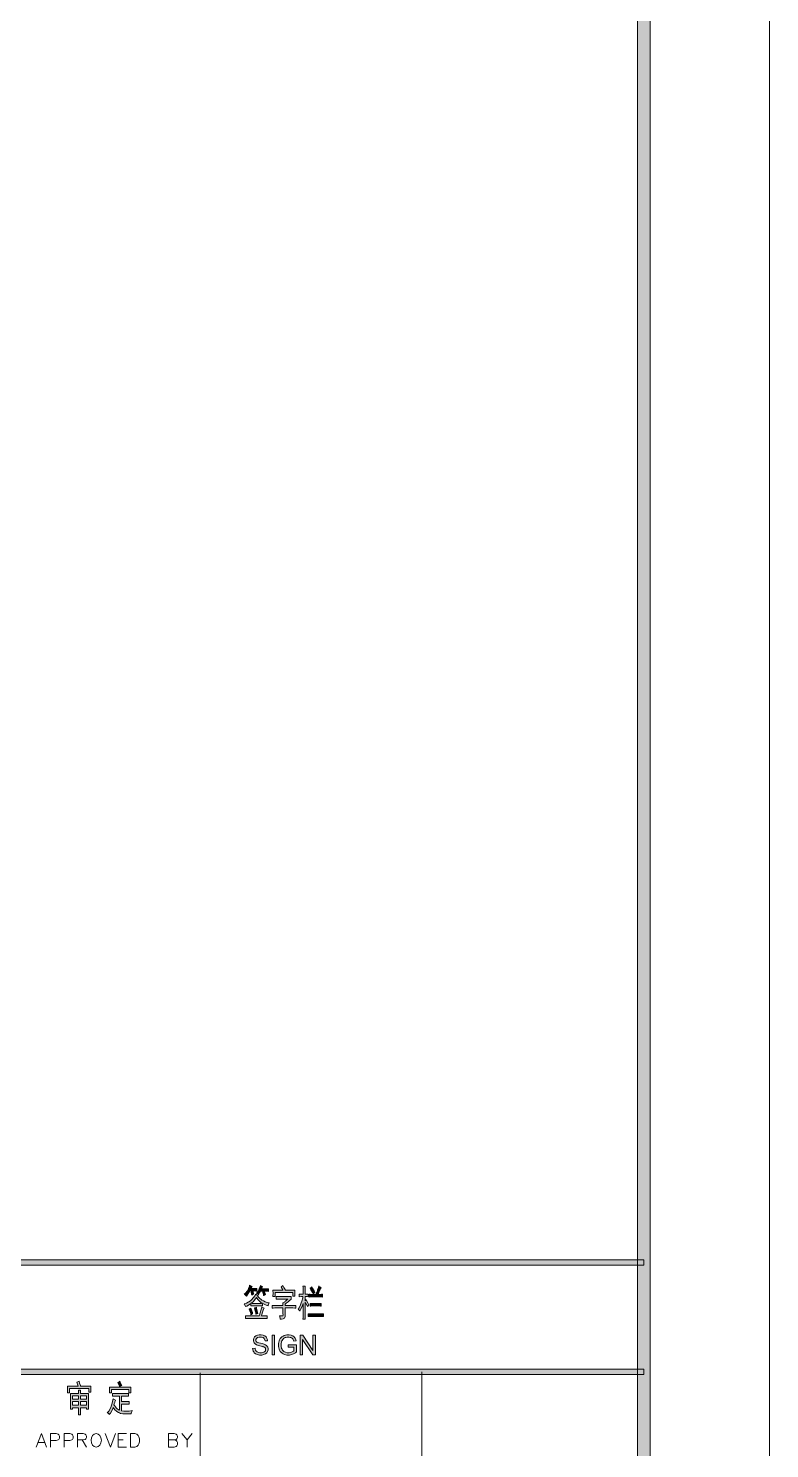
# Model space of a CAD drawing. Header units: millimetres. Extents: x 0 to 829, y 0 to 586.
# Drawn here: x 771.1 to 829.2, y 159.5 to 270.7 of the extents above; entities that cross this region are included whole.
import ezdxf

# ---------------------------------------------------------------- set-up
doc = ezdxf.new("R2010")
doc.units = ezdxf.units.MM

msp = doc.modelspace()

# ---------------------------------------------------------------- hatches: boundary and pattern name
h = msp.add_hatch(color=0)
h.dxf.hatch_style = 2
h.paths.add_polyline_path([(819.788528, 9.36625), (818.80075, 10.3505), (818.80075, 575.281778), (819.788528, 576.266028)])
h = msp.add_hatch(color=0)
h.dxf.hatch_style = 2
h.paths.add_polyline_path([(819.294639, 174.265167), (819.294639, 173.841833), (769.958667, 173.841833), (769.958667, 174.265167)])
h = msp.add_hatch(color=0)
h.paths.add_polyline_path([(789.865917, 170.642139), (789.703639, 170.702111), (789.484917, 170.804417), (789.424944, 170.843222), (789.424944, 170.642139), (789.350861, 170.649194), (789.206222, 170.652722), (789.135667, 170.652722), (788.811111, 170.652722), (788.7335, 170.652722), (788.581806, 170.649194), (788.500667, 170.642139), (788.500667, 170.829111), (788.387778, 170.7515), (788.179639, 170.635083), (788.084389, 170.596278), (788.06675, 170.663306), (788.010306, 170.776194), (787.967972, 170.818528), (788.158472, 170.874972), (788.465389, 171.044306), (788.581806, 171.157194), (788.694694, 171.273611), (788.839333, 171.474694), (788.867556, 171.562889), (788.909889, 171.541722), (789.008667, 171.502917), (789.068639, 171.485278), (789.033361, 171.428833), (789.139194, 171.301833), (789.372028, 171.104278), (789.506083, 171.03725), (789.636611, 170.966694), (789.858861, 170.896139), (789.950583, 170.896139), (789.911778, 170.843222), (789.872972, 170.712694)])
h.paths.add_polyline_path([(788.535944, 170.853806), (788.602972, 170.84675), (788.737028, 170.843222), (788.811111, 170.843222), (789.135667, 170.843222), (789.206222, 170.843222), (789.343806, 170.84675), (789.407306, 170.853806), (789.290889, 170.920833), (789.054528, 171.146611), (788.934583, 171.308889), (788.874611, 171.196), (788.677056, 170.970222)])
h = msp.add_hatch(color=0)
h.dxf.hatch_style = 2
h.paths.add_polyline_path([(788.966333, 171.806306), (788.885194, 171.813361), (788.7335, 171.820417), (788.666472, 171.820417), (788.684111, 171.756917), (788.722917, 171.636972), (788.744083, 171.573472), (788.691167, 171.559361), (788.610028, 171.520556), (788.57475, 171.495861), (788.567694, 171.562889), (788.539472, 171.725167), (788.518306, 171.820417), (788.426583, 171.820417), (788.356028, 171.696944), (788.218444, 171.495861), (788.151417, 171.41825), (788.119667, 171.467639), (788.038528, 171.54525), (787.992667, 171.573472), (788.087917, 171.651083), (788.232556, 171.831), (788.281944, 171.929778), (788.327806, 172.028556), (788.394833, 172.197889), (788.408944, 172.261389), (788.451278, 172.240222), (788.546528, 172.197889), (788.602972, 172.173194), (788.571222, 172.141444), (788.525361, 172.056778), (788.51125, 172.007389), (788.768778, 172.007389), (788.818167, 172.007389), (788.916944, 172.014444), (788.966333, 172.017972)])
h = msp.add_hatch(color=0)
h.dxf.hatch_style = 2
h.paths.add_polyline_path([(789.650722, 171.541722), (789.608389, 171.520556), (789.530778, 171.474694), (789.491972, 171.453528), (789.484917, 171.534667), (789.449639, 171.707528), (789.424944, 171.795722), (789.266194, 171.795722), (789.220333, 171.718111), (789.139194, 171.580528), (789.100389, 171.520556), (789.065111, 171.559361), (788.983972, 171.612278), (788.941639, 171.629917), (789.001611, 171.696944), (789.093333, 171.841583), (789.128611, 171.919194), (789.163889, 171.996806), (789.227389, 172.162611), (789.252083, 172.250806), (789.287361, 172.222583), (789.375556, 172.18025), (789.424944, 172.162611), (789.40025, 172.123806), (789.357917, 172.028556), (789.343806, 171.975639), (789.650722, 171.975639), (789.693056, 171.975639), (789.809472, 171.979167), (789.883556, 171.986222), (789.883556, 171.785139), (789.770667, 171.792194), (789.611917, 171.795722), (789.566056, 171.795722), (789.583694, 171.746333), (789.626028, 171.619333)])
h = msp.add_hatch(color=0)
h.dxf.hatch_style = 2
h.paths.add_polyline_path([(791.675667, 171.375917), (791.675667, 171.174833), (791.640389, 171.153667), (791.545139, 171.079583), (791.481639, 171.030194), (791.421667, 170.980806), (791.277028, 170.853806), (791.199417, 170.776194), (791.199417, 170.673889), (791.767389, 170.673889), (791.806194, 170.673889), (791.94025, 170.680944), (792.031972, 170.688), (792.031972, 170.46575), (791.94025, 170.476333), (791.806194, 170.486917), (791.767389, 170.486917), (791.199417, 170.486917), (791.199417, 169.918944), (791.195889, 169.809583), (791.139444, 169.682583), (791.090056, 169.664944), (791.040667, 169.647306), (790.896028, 169.619083), (790.800778, 169.6085), (790.79725, 169.664944), (790.7655, 169.799), (790.740806, 169.876611), (790.836056, 169.866028), (790.959528, 169.8625), (790.984222, 169.869556), (791.008917, 169.880139), (791.030083, 169.954222), (791.023028, 170.02125), (791.023028, 170.486917), (790.440944, 170.486917), (790.373917, 170.486917), (790.246917, 170.479861), (790.183417, 170.476333), (790.183417, 170.688), (790.246917, 170.680944), (790.370389, 170.673889), (790.433889, 170.673889), (791.023028, 170.673889), (791.023028, 170.726806), (791.015972, 170.818528), (791.008917, 170.864389), (791.044194, 170.885556), (791.128861, 170.949056), (791.174722, 170.987861), (791.220583, 171.026667), (791.333472, 171.125444), (791.4005, 171.185417), (790.751389, 171.185417), (790.673778, 171.185417), (790.550306, 171.181889), (790.500917, 171.174833), (790.500917, 171.3865), (790.550306, 171.379444), (790.67025, 171.375917), (790.740806, 171.375917)])
h = msp.add_hatch(color=0)
h.dxf.hatch_style = 2
h.paths.add_polyline_path([(791.008917, 172.240222), (791.086528, 172.102639), (791.181778, 171.922722), (791.199417, 171.883917), (791.957889, 171.883917), (791.954361, 171.802778), (791.947306, 171.675778), (791.947306, 171.629917), (791.947306, 171.591111), (791.954361, 171.48175), (791.957889, 171.407667), (791.792083, 171.407667), (791.792083, 171.707528), (790.398611, 171.707528), (790.398611, 171.397083), (790.232806, 171.397083), (790.236333, 171.474694), (790.243389, 171.598167), (790.243389, 171.6405), (790.243389, 171.686361), (790.236333, 171.806306), (790.232806, 171.883917), (791.008917, 171.883917), (790.977167, 171.947417), (790.906611, 172.056778), (790.867806, 172.106167), (790.899556, 172.134389), (790.970111, 172.201417)])
h = msp.add_hatch(color=0)
h.dxf.hatch_style = 2
h.paths.add_polyline_path([(792.282444, 171.573472), (792.335361, 171.573472), (792.444722, 171.569944), (792.497639, 171.562889), (792.599944, 171.562889), (792.599944, 171.831), (792.599944, 171.912139), (792.592889, 172.095583), (792.589361, 172.197889), (792.772806, 172.197889), (792.76575, 172.106167), (792.755167, 171.922722), (792.755167, 171.831), (792.755167, 171.562889), (792.857472, 171.562889), (792.889222, 171.562889), (792.963306, 171.569944), (793.005639, 171.573472), (793.005639, 171.365333), (792.991528, 171.368861), (792.906861, 171.379444), (792.839833, 171.3865), (792.755167, 171.3865), (792.755167, 171.051361), (792.839833, 171.143083), (792.899806, 171.030194), (793.005639, 170.825583), (793.055028, 170.730333), (793.023278, 170.698583), (792.959778, 170.631556), (792.931556, 170.596278), (792.882167, 170.709167), (792.793972, 170.882028), (792.755167, 170.942), (792.755167, 170.088278), (792.755167, 169.971861), (792.76575, 169.731972), (792.772806, 169.6085), (792.589361, 169.6085), (792.592889, 169.7355), (792.599944, 169.975389), (792.599944, 170.088278), (792.599944, 170.829111), (792.554083, 170.688), (792.427083, 170.391667), (792.349472, 170.2435), (792.314194, 170.285833), (792.247167, 170.359917), (792.215417, 170.388139), (792.278917, 170.486917), (792.395333, 170.733861), (792.44825, 170.882028), (792.501167, 171.026667), (792.57525, 171.280667), (792.589361, 171.3865), (792.483528, 171.3865), (792.282444, 171.365333)])
h = msp.add_hatch(color=0)
h.dxf.hatch_style = 2
h.paths.add_polyline_path([(794.021639, 172.074417), (793.989889, 172.035611), (793.926389, 171.92625), (793.894639, 171.859222), (793.862889, 171.788667), (793.799389, 171.629917), (793.764111, 171.541722), (793.824083, 171.541722), (793.898167, 171.54525), (794.039278, 171.559361), (794.106306, 171.562889), (794.106306, 171.340639), (794.039278, 171.347694), (793.894639, 171.351222), (793.8135, 171.351222), (793.365472, 171.351222), (793.280806, 171.351222), (793.139694, 171.347694), (793.08325, 171.340639), (793.08325, 171.562889), (793.139694, 171.559361), (793.280806, 171.54525), (793.365472, 171.541722), (793.605361, 171.541722), (793.633583, 171.612278), (793.690028, 171.756917), (793.714722, 171.831), (793.739417, 171.901556), (793.792333, 172.092056), (793.824083, 172.208472), (793.862889, 172.173194), (793.965194, 172.106167)])
h = msp.add_hatch(color=0)
h.dxf.hatch_style = 2
h.paths.add_polyline_path([(793.256111, 172.141444), (793.323139, 172.042667), (793.457194, 171.823944), (793.524222, 171.707528), (793.488944, 171.679306), (793.421917, 171.619333), (793.390167, 171.584056), (793.340778, 171.689889), (793.213778, 171.901556), (793.139694, 172.007389), (793.164389, 172.028556), (793.224361, 172.095583)])
h = msp.add_hatch(color=0)
h.dxf.hatch_style = 2
h.paths.add_polyline_path([(788.394833, 169.675528), (788.32075, 169.675528), (788.172583, 169.672), (788.094972, 169.664944), (788.094972, 169.876611), (788.176111, 169.869556), (788.32075, 169.866028), (788.38425, 169.866028), (789.160361, 169.866028), (789.185056, 169.933056), (789.237972, 170.098861), (789.266194, 170.197639), (789.297944, 170.296417), (789.343806, 170.479861), (789.357917, 170.564528), (789.403778, 170.536306), (789.506083, 170.490444), (789.559, 170.476333), (789.530778, 170.441056), (789.474333, 170.328167), (789.449639, 170.247028), (789.424944, 170.165889), (789.3685, 169.975389), (789.333222, 169.866028), (789.446111, 169.866028), (789.675417, 169.869556), (789.791833, 169.876611), (789.791833, 169.664944), (789.675417, 169.672), (789.499028, 169.675528), (789.442583, 169.675528)])
h = msp.add_hatch(color=0)
h.dxf.hatch_style = 2
h.paths.add_polyline_path([(788.493611, 170.476333), (788.546528, 170.342278), (788.620611, 170.120028), (788.641778, 170.031833), (788.610028, 170.02125), (788.543, 169.982444), (788.51125, 169.954222), (788.493611, 170.042417), (788.419528, 170.257611), (788.359556, 170.388139), (788.380722, 170.40225), (788.44775, 170.448111)])
h = msp.add_hatch(color=0)
h.dxf.hatch_style = 2
h.paths.add_polyline_path([(788.89225, 169.996556), (788.881667, 170.098861), (788.82875, 170.349333), (788.793472, 170.4975), (788.825222, 170.504556), (788.902833, 170.525722), (788.941639, 170.543361), (788.959278, 170.476333), (789.008667, 170.225861), (789.043944, 170.042417), (789.001611, 170.035361), (788.927528, 170.014194)])
h = msp.add_hatch(color=0)
h.dxf.hatch_style = 2
h.paths.add_polyline_path([(793.78175, 170.829111), (793.838194, 170.829111), (793.954611, 170.836167), (794.014583, 170.843222), (794.014583, 170.620972), (793.954611, 170.631556), (793.838194, 170.642139), (793.78175, 170.642139), (793.390167, 170.642139), (793.326667, 170.642139), (793.206722, 170.631556), (793.14675, 170.620972), (793.14675, 170.843222), (793.206722, 170.843222), (793.326667, 170.836167), (793.390167, 170.829111)])
h = msp.add_hatch(color=0)
h.dxf.hatch_style = 2
h.paths.add_polyline_path([(793.855833, 170.02125), (793.926389, 170.02125), (794.092194, 170.024778), (794.187444, 170.031833), (794.187444, 169.809583), (794.092194, 169.813111), (793.926389, 169.827222), (793.855833, 169.83075), (793.206722, 169.83075), (792.991528, 169.809583), (792.991528, 170.031833), (793.044444, 170.031833), (793.153806, 170.024778), (793.206722, 170.02125)])
h = msp.add_hatch(color=0)
h.dxf.hatch_style = 2
h.paths.add_polyline_path([(788.645306, 167.318972), (788.835806, 167.336611), (788.842861, 167.276639), (788.874611, 167.184917), (788.899306, 167.146111), (788.924, 167.110833), (789.001611, 167.050861), (789.051, 167.029694), (789.103917, 167.005), (789.220333, 166.983833), (789.283833, 166.983833), (789.340278, 166.983833), (789.442583, 167.001472), (789.488444, 167.019111), (789.530778, 167.03675), (789.597806, 167.082611), (789.618972, 167.110833), (789.640139, 167.142583), (789.661306, 167.206083), (789.661306, 167.241361), (789.661306, 167.276639), (789.640139, 167.340139), (789.618972, 167.368361), (789.597806, 167.393056), (789.52725, 167.438917), (789.481389, 167.456556), (789.449639, 167.467139), (789.315583, 167.505944), (789.20975, 167.530639), (789.107444, 167.555333), (788.959278, 167.604722), (788.916944, 167.625889), (788.864028, 167.654111), (788.782889, 167.724667), (788.754667, 167.767), (788.729972, 167.809333), (788.70175, 167.904583), (788.70175, 167.9575), (788.70175, 168.013944), (788.737028, 168.123306), (788.768778, 168.172694), (788.800528, 168.222083), (788.895778, 168.299694), (788.959278, 168.324389), (789.022778, 168.349083), (789.160361, 168.377306), (789.237972, 168.377306), (789.322639, 168.377306), (789.470806, 168.349083), (789.534306, 168.320861), (789.601333, 168.296167), (789.700111, 168.215028), (789.731861, 168.162111), (789.767139, 168.109194), (789.805944, 167.98925), (789.809472, 167.922222), (789.615444, 167.908111), (789.608389, 167.978667), (789.555472, 168.088028), (789.509611, 168.123306), (789.46375, 168.162111), (789.333222, 168.197389), (789.245028, 168.197389), (789.153306, 168.197389), (789.01925, 168.165639), (788.980444, 168.130361), (788.938111, 168.098611), (788.895778, 168.017472), (788.895778, 167.971611), (788.895778, 167.929278), (788.924, 167.86225), (788.95575, 167.834028), (788.983972, 167.809333), (789.135667, 167.756417), (789.259139, 167.728194), (789.379083, 167.699972), (789.548417, 167.650583), (789.594278, 167.629417), (789.661306, 167.601194), (789.760083, 167.523583), (789.791833, 167.474194), (789.823583, 167.428333), (789.855333, 167.318972), (789.855333, 167.259), (789.855333, 167.199028), (789.820056, 167.082611), (789.784778, 167.029694), (789.7495, 166.976778), (789.650722, 166.892111), (789.583694, 166.863889), (789.520194, 166.835667), (789.375556, 166.803917), (789.294417, 166.803917), (789.188583, 166.803917), (789.01925, 166.835667), (788.948694, 166.863889), (788.878139, 166.895639), (788.768778, 166.983833), (788.729972, 167.043806), (788.691167, 167.103778), (788.648833, 167.241361)])
h = msp.add_hatch(color=0)
h.dxf.hatch_style = 2
h.paths.add_polyline_path([(790.16225, 166.828611), (790.16225, 168.349083), (790.363333, 168.349083), (790.363333, 166.828611)])
h = msp.add_hatch(color=0)
h.dxf.hatch_style = 2
h.paths.add_polyline_path([(791.428722, 167.424806), (791.428722, 167.604722), (792.074306, 167.604722), (792.074306, 167.040278), (792.000222, 166.983833), (791.845, 166.892111), (791.767389, 166.863889), (791.689778, 166.835667), (791.5275, 166.803917), (791.442833, 166.803917), (791.333472, 166.803917), (791.128861, 166.853306), (791.037139, 166.899167), (790.945417, 166.948556), (790.807833, 167.086139), (790.761972, 167.177861), (790.712583, 167.269583), (790.666722, 167.470667), (790.666722, 167.583556), (790.666722, 167.692917), (790.712583, 167.901056), (790.758444, 167.996306), (790.807833, 168.095083), (790.938361, 168.236194), (791.026556, 168.282056), (791.11475, 168.331444), (791.315833, 168.377306), (791.428722, 168.377306), (791.509861, 168.377306), (791.661556, 168.349083), (791.725056, 168.324389), (791.792083, 168.296167), (791.897917, 168.222083), (791.936722, 168.172694), (791.972, 168.126833), (792.031972, 168.003361), (792.049611, 167.92575), (791.869694, 167.876361), (791.852056, 167.932806), (791.809722, 168.024528), (791.785028, 168.059806), (791.756806, 168.091556), (791.68625, 168.144472), (791.636861, 168.165639), (791.591, 168.183278), (791.485167, 168.204444), (791.428722, 168.204444), (791.361694, 168.204444), (791.24175, 168.183278), (791.188833, 168.162111), (791.139444, 168.140944), (791.058306, 168.088028), (791.026556, 168.05275), (790.998333, 168.017472), (790.948944, 167.943389), (790.931306, 167.901056), (790.903083, 167.8305), (790.874861, 167.678806), (790.874861, 167.594139), (790.874861, 167.495361), (790.910139, 167.3225), (790.945417, 167.255472), (790.980694, 167.184917), (791.079472, 167.086139), (791.1465, 167.050861), (791.213528, 167.019111), (791.358167, 166.983833), (791.43225, 166.983833), (791.49575, 166.983833), (791.626278, 167.012056), (791.68625, 167.03675), (791.74975, 167.061444), (791.845, 167.114361), (791.87675, 167.142583), (791.87675, 167.424806)])
h = msp.add_hatch(color=0)
h.dxf.hatch_style = 2
h.paths.add_polyline_path([(792.367111, 166.828611), (792.367111, 168.349083), (792.57525, 168.349083), (793.369, 167.156694), (793.369, 168.349083), (793.563028, 168.349083), (793.563028, 166.828611), (793.358417, 166.828611), (792.561139, 168.024528), (792.561139, 166.828611)])
h = msp.add_hatch(color=0)
h.dxf.hatch_style = 2
h.paths.add_polyline_path([(769.958667, 165.276389), (769.958667, 165.70325), (819.294639, 165.70325), (819.294639, 165.276389)])
h = msp.add_hatch(color=0)
h.dxf.hatch_style = 2
h.paths.add_polyline_path([(775.04925, 164.75075), (775.088056, 164.609639), (775.1445, 164.422667), (775.155083, 164.373278), (775.962944, 164.373278), (775.959417, 164.30625), (775.955889, 164.182778), (775.955889, 164.129861), (775.955889, 164.073417), (775.959417, 163.957), (775.962944, 163.8935), (775.797139, 163.8935), (775.797139, 164.182778), (774.304889, 164.182778), (774.304889, 163.851167), (774.132028, 163.851167), (774.135556, 163.918194), (774.139083, 164.045194), (774.139083, 164.105167), (774.139083, 164.172194), (774.135556, 164.30625), (774.132028, 164.373278), (774.964583, 164.373278), (774.943417, 164.454417), (774.8905, 164.606111), (774.855222, 164.673139), (774.901083, 164.683722), (774.996333, 164.722528)])
h = msp.add_hatch(color=0)
h.dxf.hatch_style = 2
h.paths.add_polyline_path([(778.069028, 164.637861), (778.107833, 164.6555), (778.181917, 164.711944), (778.220722, 164.75075), (778.266583, 164.676667), (778.347722, 164.510861), (778.386528, 164.415611), (778.330083, 164.383861), (778.245417, 164.327417), (778.220722, 164.30625), (778.213667, 164.355639), (778.136056, 164.521444)])
h = msp.add_hatch(color=0)
h.paths.add_polyline_path([(774.996333, 163.794722), (774.996333, 163.851167), (774.992806, 163.985222), (774.989278, 164.062833), (775.165667, 164.062833), (775.158611, 163.98875), (775.155083, 163.854694), (775.155083, 163.794722), (775.790083, 163.794722), (775.783028, 163.678306), (775.7795, 163.360806), (775.7795, 163.16325), (775.7795, 162.969222), (775.783028, 162.669361), (775.790083, 162.563528), (775.631333, 162.563528), (775.631333, 162.672889), (775.155083, 162.672889), (775.155083, 162.507083), (775.158611, 162.224861), (775.165667, 162.108444), (774.989278, 162.108444), (774.992806, 162.224861), (774.996333, 162.507083), (774.996333, 162.672889), (774.530667, 162.672889), (774.530667, 162.552944), (774.371917, 162.552944), (774.375444, 162.634083), (774.3825, 162.930417), (774.3825, 163.138556), (774.3825, 163.350222), (774.375444, 163.678306), (774.371917, 163.794722)])
h.paths.add_polyline_path([(775.631333, 162.863389), (775.631333, 163.152667), (775.155083, 163.152667), (775.155083, 162.863389)])
h.paths.add_polyline_path([(774.996333, 162.863389), (774.996333, 163.152667), (774.530667, 163.152667), (774.530667, 162.863389)])
h.paths.add_polyline_path([(775.631333, 163.339639), (775.631333, 163.618333), (775.155083, 163.618333), (775.155083, 163.339639)])
h.paths.add_polyline_path([(774.996333, 163.339639), (774.996333, 163.618333), (774.530667, 163.618333), (774.530667, 163.339639)])
h = msp.add_hatch(color=0)
h.dxf.hatch_style = 2
h.paths.add_polyline_path([(778.587611, 163.784139), (778.665222, 163.784139), (778.8275, 163.791194), (778.912167, 163.794722), (778.912167, 163.583056), (778.838083, 163.590111), (778.658167, 163.593639), (778.552333, 163.593639), (778.368889, 163.593639), (778.368889, 163.152667), (778.721667, 163.152667), (778.767528, 163.152667), (778.894528, 163.156194), (778.979194, 163.16325), (778.979194, 162.951583), (778.894528, 162.955111), (778.760472, 162.962167), (778.711083, 162.962167), (778.368889, 162.962167), (778.368889, 162.440056), (778.545278, 162.411833), (778.961556, 162.418889), (779.201444, 162.450639), (779.169694, 162.380083), (779.127361, 162.246028), (779.120306, 162.186056), (778.9545, 162.186056), (778.679333, 162.189583), (778.569972, 162.196639), (778.460611, 162.200167), (778.277167, 162.235444), (778.203083, 162.263667), (778.129, 162.291889), (777.994944, 162.373028), (777.9385, 162.429472), (777.878528, 162.485917), (777.769167, 162.616444), (777.719778, 162.697583), (777.65275, 162.535306), (777.501056, 162.256611), (777.412861, 162.140194), (777.374056, 162.189583), (777.292917, 162.263667), (777.247056, 162.284833), (777.363472, 162.408306), (777.532806, 162.697583), (777.58925, 162.863389), (777.642167, 163.029194), (777.698611, 163.283194), (777.705667, 163.371389), (777.744472, 163.339639), (777.846778, 163.29025), (777.903222, 163.272611), (777.892639, 163.251444), (777.864417, 163.180889), (777.850306, 163.135028), (777.836194, 163.085639), (777.800917, 162.969222), (777.77975, 162.895139), (777.807972, 162.84575), (777.896167, 162.732861), (777.952611, 162.669361), (778.012583, 162.605861), (778.136056, 162.514139), (778.203083, 162.485917), (778.203083, 163.593639), (777.9385, 163.593639), (777.867944, 163.593639), (777.723306, 163.590111), (777.65275, 163.583056), (777.65275, 163.794722), (777.723306, 163.791194), (777.892639, 163.784139), (777.987889, 163.784139)])
h = msp.add_hatch(color=0)
h.dxf.hatch_style = 2
h.paths.add_polyline_path([(779.102667, 164.295667), (779.099139, 164.218056), (779.095611, 164.101639), (779.095611, 164.062833), (779.095611, 164.024028), (779.099139, 163.918194), (779.102667, 163.851167), (778.929806, 163.851167), (778.929806, 164.11575), (777.596306, 164.11575), (777.596306, 163.851167), (777.419917, 163.851167), (777.423444, 163.8935), (777.4305, 163.995806), (777.4305, 164.048722), (777.4305, 164.105167), (777.423444, 164.228639), (777.419917, 164.295667)])

# ---------------------------------------------------------------- linework, layer by layer
at = {"color": 0, "lineweight": 0}
for points in [[(0, 0), (0, 585.632278), (829.154778, 585.632278), (829.154778, 0)], [(819.788528, 9.36625), (818.80075, 10.3505), (818.80075, 575.281778), (819.788528, 576.266028)], [(819.294639, 174.265167), (819.294639, 173.841833), (769.958667, 173.841833), (769.958667, 174.265167)], [(789.865917, 170.642139), (789.703639, 170.702111), (789.484917, 170.804417), (789.424944, 170.843222), (789.424944, 170.642139), (789.350861, 170.649194), (789.206222, 170.652722), (789.135667, 170.652722), (788.811111, 170.652722), (788.7335, 170.652722), (788.581806, 170.649194), (788.500667, 170.642139), (788.500667, 170.829111), (788.387778, 170.7515), (788.179639, 170.635083), (788.084389, 170.596278), (788.06675, 170.663306), (788.010306, 170.776194), (787.967972, 170.818528), (788.158472, 170.874972), (788.465389, 171.044306), (788.581806, 171.157194), (788.694694, 171.273611), (788.839333, 171.474694), (788.867556, 171.562889), (788.909889, 171.541722), (789.008667, 171.502917), (789.068639, 171.485278), (789.033361, 171.428833), (789.139194, 171.301833), (789.372028, 171.104278), (789.506083, 171.03725), (789.636611, 170.966694), (789.858861, 170.896139), (789.950583, 170.896139), (789.911778, 170.843222), (789.872972, 170.712694)], [(788.966333, 171.806306), (788.885194, 171.813361), (788.7335, 171.820417), (788.666472, 171.820417), (788.684111, 171.756917), (788.722917, 171.636972), (788.744083, 171.573472), (788.691167, 171.559361), (788.610028, 171.520556), (788.57475, 171.495861), (788.567694, 171.562889), (788.539472, 171.725167), (788.518306, 171.820417), (788.426583, 171.820417), (788.356028, 171.696944), (788.218444, 171.495861), (788.151417, 171.41825), (788.119667, 171.467639), (788.038528, 171.54525), (787.992667, 171.573472), (788.087917, 171.651083), (788.232556, 171.831), (788.281944, 171.929778), (788.327806, 172.028556), (788.394833, 172.197889), (788.408944, 172.261389), (788.451278, 172.240222), (788.546528, 172.197889), (788.602972, 172.173194), (788.571222, 172.141444), (788.525361, 172.056778), (788.51125, 172.007389), (788.768778, 172.007389), (788.818167, 172.007389), (788.916944, 172.014444), (788.966333, 172.017972)], [(788.535944, 170.853806), (788.602972, 170.84675), (788.737028, 170.843222), (788.811111, 170.843222), (789.135667, 170.843222), (789.206222, 170.843222), (789.343806, 170.84675), (789.407306, 170.853806), (789.290889, 170.920833), (789.054528, 171.146611), (788.934583, 171.308889), (788.874611, 171.196), (788.677056, 170.970222)], [(789.650722, 171.541722), (789.608389, 171.520556), (789.530778, 171.474694), (789.491972, 171.453528), (789.484917, 171.534667), (789.449639, 171.707528), (789.424944, 171.795722), (789.266194, 171.795722), (789.220333, 171.718111), (789.139194, 171.580528), (789.100389, 171.520556), (789.065111, 171.559361), (788.983972, 171.612278), (788.941639, 171.629917), (789.001611, 171.696944), (789.093333, 171.841583), (789.128611, 171.919194), (789.163889, 171.996806), (789.227389, 172.162611), (789.252083, 172.250806), (789.287361, 172.222583), (789.375556, 172.18025), (789.424944, 172.162611), (789.40025, 172.123806), (789.357917, 172.028556), (789.343806, 171.975639), (789.650722, 171.975639), (789.693056, 171.975639), (789.809472, 171.979167), (789.883556, 171.986222), (789.883556, 171.785139), (789.770667, 171.792194), (789.611917, 171.795722), (789.566056, 171.795722), (789.583694, 171.746333), (789.626028, 171.619333)], [(791.675667, 171.375917), (791.675667, 171.174833), (791.640389, 171.153667), (791.545139, 171.079583), (791.481639, 171.030194), (791.421667, 170.980806), (791.277028, 170.853806), (791.199417, 170.776194), (791.199417, 170.673889), (791.767389, 170.673889), (791.806194, 170.673889), (791.94025, 170.680944), (792.031972, 170.688), (792.031972, 170.46575), (791.94025, 170.476333), (791.806194, 170.486917), (791.767389, 170.486917), (791.199417, 170.486917), (791.199417, 169.918944), (791.195889, 169.809583), (791.139444, 169.682583), (791.090056, 169.664944), (791.040667, 169.647306), (790.896028, 169.619083), (790.800778, 169.6085), (790.79725, 169.664944), (790.7655, 169.799), (790.740806, 169.876611), (790.836056, 169.866028), (790.959528, 169.8625), (790.984222, 169.869556), (791.008917, 169.880139), (791.030083, 169.954222), (791.023028, 170.02125), (791.023028, 170.486917), (790.440944, 170.486917), (790.373917, 170.486917), (790.246917, 170.479861), (790.183417, 170.476333), (790.183417, 170.688), (790.246917, 170.680944), (790.370389, 170.673889), (790.433889, 170.673889), (791.023028, 170.673889), (791.023028, 170.726806), (791.015972, 170.818528), (791.008917, 170.864389), (791.044194, 170.885556), (791.128861, 170.949056), (791.174722, 170.987861), (791.220583, 171.026667), (791.333472, 171.125444), (791.4005, 171.185417), (790.751389, 171.185417), (790.673778, 171.185417), (790.550306, 171.181889), (790.500917, 171.174833), (790.500917, 171.3865), (790.550306, 171.379444), (790.67025, 171.375917), (790.740806, 171.375917)], [(791.008917, 172.240222), (791.086528, 172.102639), (791.181778, 171.922722), (791.199417, 171.883917), (791.957889, 171.883917), (791.954361, 171.802778), (791.947306, 171.675778), (791.947306, 171.629917), (791.947306, 171.591111), (791.954361, 171.48175), (791.957889, 171.407667), (791.792083, 171.407667), (791.792083, 171.707528), (790.398611, 171.707528), (790.398611, 171.397083), (790.232806, 171.397083), (790.236333, 171.474694), (790.243389, 171.598167), (790.243389, 171.6405), (790.243389, 171.686361), (790.236333, 171.806306), (790.232806, 171.883917), (791.008917, 171.883917), (790.977167, 171.947417), (790.906611, 172.056778), (790.867806, 172.106167), (790.899556, 172.134389), (790.970111, 172.201417)], [(792.282444, 171.573472), (792.335361, 171.573472), (792.444722, 171.569944), (792.497639, 171.562889), (792.599944, 171.562889), (792.599944, 171.831), (792.599944, 171.912139), (792.592889, 172.095583), (792.589361, 172.197889), (792.772806, 172.197889), (792.76575, 172.106167), (792.755167, 171.922722), (792.755167, 171.831), (792.755167, 171.562889), (792.857472, 171.562889), (792.889222, 171.562889), (792.963306, 171.569944), (793.005639, 171.573472), (793.005639, 171.365333), (792.991528, 171.368861), (792.906861, 171.379444), (792.839833, 171.3865), (792.755167, 171.3865), (792.755167, 171.051361), (792.839833, 171.143083), (792.899806, 171.030194), (793.005639, 170.825583), (793.055028, 170.730333), (793.023278, 170.698583), (792.959778, 170.631556), (792.931556, 170.596278), (792.882167, 170.709167), (792.793972, 170.882028), (792.755167, 170.942), (792.755167, 170.088278), (792.755167, 169.971861), (792.76575, 169.731972), (792.772806, 169.6085), (792.589361, 169.6085), (792.592889, 169.7355), (792.599944, 169.975389), (792.599944, 170.088278), (792.599944, 170.829111), (792.554083, 170.688), (792.427083, 170.391667), (792.349472, 170.2435), (792.314194, 170.285833), (792.247167, 170.359917), (792.215417, 170.388139), (792.278917, 170.486917), (792.395333, 170.733861), (792.44825, 170.882028), (792.501167, 171.026667), (792.57525, 171.280667), (792.589361, 171.3865), (792.483528, 171.3865), (792.282444, 171.365333)], [(794.021639, 172.074417), (793.989889, 172.035611), (793.926389, 171.92625), (793.894639, 171.859222), (793.862889, 171.788667), (793.799389, 171.629917), (793.764111, 171.541722), (793.824083, 171.541722), (793.898167, 171.54525), (794.039278, 171.559361), (794.106306, 171.562889), (794.106306, 171.340639), (794.039278, 171.347694), (793.894639, 171.351222), (793.8135, 171.351222), (793.365472, 171.351222), (793.280806, 171.351222), (793.139694, 171.347694), (793.08325, 171.340639), (793.08325, 171.562889), (793.139694, 171.559361), (793.280806, 171.54525), (793.365472, 171.541722), (793.605361, 171.541722), (793.633583, 171.612278), (793.690028, 171.756917), (793.714722, 171.831), (793.739417, 171.901556), (793.792333, 172.092056), (793.824083, 172.208472), (793.862889, 172.173194), (793.965194, 172.106167)], [(793.256111, 172.141444), (793.323139, 172.042667), (793.457194, 171.823944), (793.524222, 171.707528), (793.488944, 171.679306), (793.421917, 171.619333), (793.390167, 171.584056), (793.340778, 171.689889), (793.213778, 171.901556), (793.139694, 172.007389), (793.164389, 172.028556), (793.224361, 172.095583)], [(788.394833, 169.675528), (788.32075, 169.675528), (788.172583, 169.672), (788.094972, 169.664944), (788.094972, 169.876611), (788.176111, 169.869556), (788.32075, 169.866028), (788.38425, 169.866028), (789.160361, 169.866028), (789.185056, 169.933056), (789.237972, 170.098861), (789.266194, 170.197639), (789.297944, 170.296417), (789.343806, 170.479861), (789.357917, 170.564528), (789.403778, 170.536306), (789.506083, 170.490444), (789.559, 170.476333), (789.530778, 170.441056), (789.474333, 170.328167), (789.449639, 170.247028), (789.424944, 170.165889), (789.3685, 169.975389), (789.333222, 169.866028), (789.446111, 169.866028), (789.675417, 169.869556), (789.791833, 169.876611), (789.791833, 169.664944), (789.675417, 169.672), (789.499028, 169.675528), (789.442583, 169.675528)], [(788.493611, 170.476333), (788.546528, 170.342278), (788.620611, 170.120028), (788.641778, 170.031833), (788.610028, 170.02125), (788.543, 169.982444), (788.51125, 169.954222), (788.493611, 170.042417), (788.419528, 170.257611), (788.359556, 170.388139), (788.380722, 170.40225), (788.44775, 170.448111)], [(788.89225, 169.996556), (788.881667, 170.098861), (788.82875, 170.349333), (788.793472, 170.4975), (788.825222, 170.504556), (788.902833, 170.525722), (788.941639, 170.543361), (788.959278, 170.476333), (789.008667, 170.225861), (789.043944, 170.042417), (789.001611, 170.035361), (788.927528, 170.014194)], [(793.78175, 170.829111), (793.838194, 170.829111), (793.954611, 170.836167), (794.014583, 170.843222), (794.014583, 170.620972), (793.954611, 170.631556), (793.838194, 170.642139), (793.78175, 170.642139), (793.390167, 170.642139), (793.326667, 170.642139), (793.206722, 170.631556), (793.14675, 170.620972), (793.14675, 170.843222), (793.206722, 170.843222), (793.326667, 170.836167), (793.390167, 170.829111)], [(793.855833, 170.02125), (793.926389, 170.02125), (794.092194, 170.024778), (794.187444, 170.031833), (794.187444, 169.809583), (794.092194, 169.813111), (793.926389, 169.827222), (793.855833, 169.83075), (793.206722, 169.83075), (792.991528, 169.809583), (792.991528, 170.031833), (793.044444, 170.031833), (793.153806, 170.024778), (793.206722, 170.02125)], [(788.645306, 167.318972), (788.835806, 167.336611), (788.842861, 167.276639), (788.874611, 167.184917), (788.899306, 167.146111), (788.924, 167.110833), (789.001611, 167.050861), (789.051, 167.029694), (789.103917, 167.005), (789.220333, 166.983833), (789.283833, 166.983833), (789.340278, 166.983833), (789.442583, 167.001472), (789.488444, 167.019111), (789.530778, 167.03675), (789.597806, 167.082611), (789.618972, 167.110833), (789.640139, 167.142583), (789.661306, 167.206083), (789.661306, 167.241361), (789.661306, 167.276639), (789.640139, 167.340139), (789.618972, 167.368361), (789.597806, 167.393056), (789.52725, 167.438917), (789.481389, 167.456556), (789.449639, 167.467139), (789.315583, 167.505944), (789.20975, 167.530639), (789.107444, 167.555333), (788.959278, 167.604722), (788.916944, 167.625889), (788.864028, 167.654111), (788.782889, 167.724667), (788.754667, 167.767), (788.729972, 167.809333), (788.70175, 167.904583), (788.70175, 167.9575), (788.70175, 168.013944), (788.737028, 168.123306), (788.768778, 168.172694), (788.800528, 168.222083), (788.895778, 168.299694), (788.959278, 168.324389), (789.022778, 168.349083), (789.160361, 168.377306), (789.237972, 168.377306), (789.322639, 168.377306), (789.470806, 168.349083), (789.534306, 168.320861), (789.601333, 168.296167), (789.700111, 168.215028), (789.731861, 168.162111), (789.767139, 168.109194), (789.805944, 167.98925), (789.809472, 167.922222), (789.615444, 167.908111), (789.608389, 167.978667), (789.555472, 168.088028), (789.509611, 168.123306), (789.46375, 168.162111), (789.333222, 168.197389), (789.245028, 168.197389), (789.153306, 168.197389), (789.01925, 168.165639), (788.980444, 168.130361), (788.938111, 168.098611), (788.895778, 168.017472), (788.895778, 167.971611), (788.895778, 167.929278), (788.924, 167.86225), (788.95575, 167.834028), (788.983972, 167.809333), (789.135667, 167.756417), (789.259139, 167.728194), (789.379083, 167.699972), (789.548417, 167.650583), (789.594278, 167.629417), (789.661306, 167.601194), (789.760083, 167.523583), (789.791833, 167.474194), (789.823583, 167.428333), (789.855333, 167.318972), (789.855333, 167.259), (789.855333, 167.199028), (789.820056, 167.082611), (789.784778, 167.029694), (789.7495, 166.976778), (789.650722, 166.892111), (789.583694, 166.863889), (789.520194, 166.835667), (789.375556, 166.803917), (789.294417, 166.803917), (789.188583, 166.803917), (789.01925, 166.835667), (788.948694, 166.863889), (788.878139, 166.895639), (788.768778, 166.983833), (788.729972, 167.043806), (788.691167, 167.103778), (788.648833, 167.241361)], [(790.16225, 166.828611), (790.16225, 168.349083), (790.363333, 168.349083), (790.363333, 166.828611)], [(791.428722, 167.424806), (791.428722, 167.604722), (792.074306, 167.604722), (792.074306, 167.040278), (792.000222, 166.983833), (791.845, 166.892111), (791.767389, 166.863889), (791.689778, 166.835667), (791.5275, 166.803917), (791.442833, 166.803917), (791.333472, 166.803917), (791.128861, 166.853306), (791.037139, 166.899167), (790.945417, 166.948556), (790.807833, 167.086139), (790.761972, 167.177861), (790.712583, 167.269583), (790.666722, 167.470667), (790.666722, 167.583556), (790.666722, 167.692917), (790.712583, 167.901056), (790.758444, 167.996306), (790.807833, 168.095083), (790.938361, 168.236194), (791.026556, 168.282056), (791.11475, 168.331444), (791.315833, 168.377306), (791.428722, 168.377306), (791.509861, 168.377306), (791.661556, 168.349083), (791.725056, 168.324389), (791.792083, 168.296167), (791.897917, 168.222083), (791.936722, 168.172694), (791.972, 168.126833), (792.031972, 168.003361), (792.049611, 167.92575), (791.869694, 167.876361), (791.852056, 167.932806), (791.809722, 168.024528), (791.785028, 168.059806), (791.756806, 168.091556), (791.68625, 168.144472), (791.636861, 168.165639), (791.591, 168.183278), (791.485167, 168.204444), (791.428722, 168.204444), (791.361694, 168.204444), (791.24175, 168.183278), (791.188833, 168.162111), (791.139444, 168.140944), (791.058306, 168.088028), (791.026556, 168.05275), (790.998333, 168.017472), (790.948944, 167.943389), (790.931306, 167.901056), (790.903083, 167.8305), (790.874861, 167.678806), (790.874861, 167.594139), (790.874861, 167.495361), (790.910139, 167.3225), (790.945417, 167.255472), (790.980694, 167.184917), (791.079472, 167.086139), (791.1465, 167.050861), (791.213528, 167.019111), (791.358167, 166.983833), (791.43225, 166.983833), (791.49575, 166.983833), (791.626278, 167.012056), (791.68625, 167.03675), (791.74975, 167.061444), (791.845, 167.114361), (791.87675, 167.142583), (791.87675, 167.424806)], [(792.367111, 166.828611), (792.367111, 168.349083), (792.57525, 168.349083), (793.369, 167.156694), (793.369, 168.349083), (793.563028, 168.349083), (793.563028, 166.828611), (793.358417, 166.828611), (792.561139, 168.024528), (792.561139, 166.828611)], [(769.958667, 165.276389), (769.958667, 165.70325), (819.294639, 165.70325), (819.294639, 165.276389)], [(775.04925, 164.75075), (775.088056, 164.609639), (775.1445, 164.422667), (775.155083, 164.373278), (775.962944, 164.373278), (775.959417, 164.30625), (775.955889, 164.182778), (775.955889, 164.129861), (775.955889, 164.073417), (775.959417, 163.957), (775.962944, 163.8935), (775.797139, 163.8935), (775.797139, 164.182778), (774.304889, 164.182778), (774.304889, 163.851167), (774.132028, 163.851167), (774.135556, 163.918194), (774.139083, 164.045194), (774.139083, 164.105167), (774.139083, 164.172194), (774.135556, 164.30625), (774.132028, 164.373278), (774.964583, 164.373278), (774.943417, 164.454417), (774.8905, 164.606111), (774.855222, 164.673139), (774.901083, 164.683722), (774.996333, 164.722528)], [(778.069028, 164.637861), (778.107833, 164.6555), (778.181917, 164.711944), (778.220722, 164.75075), (778.266583, 164.676667), (778.347722, 164.510861), (778.386528, 164.415611), (778.330083, 164.383861), (778.245417, 164.327417), (778.220722, 164.30625), (778.213667, 164.355639), (778.136056, 164.521444)], [(774.996333, 163.794722), (774.996333, 163.851167), (774.992806, 163.985222), (774.989278, 164.062833), (775.165667, 164.062833), (775.158611, 163.98875), (775.155083, 163.854694), (775.155083, 163.794722), (775.790083, 163.794722), (775.783028, 163.678306), (775.7795, 163.360806), (775.7795, 163.16325), (775.7795, 162.969222), (775.783028, 162.669361), (775.790083, 162.563528), (775.631333, 162.563528), (775.631333, 162.672889), (775.155083, 162.672889), (775.155083, 162.507083), (775.158611, 162.224861), (775.165667, 162.108444), (774.989278, 162.108444), (774.992806, 162.224861), (774.996333, 162.507083), (774.996333, 162.672889), (774.530667, 162.672889), (774.530667, 162.552944), (774.371917, 162.552944), (774.375444, 162.634083), (774.3825, 162.930417), (774.3825, 163.138556), (774.3825, 163.350222), (774.375444, 163.678306), (774.371917, 163.794722)], [(774.996333, 163.339639), (774.996333, 163.618333), (774.530667, 163.618333), (774.530667, 163.339639)], [(775.631333, 163.339639), (775.631333, 163.618333), (775.155083, 163.618333), (775.155083, 163.339639)], [(778.587611, 163.784139), (778.665222, 163.784139), (778.8275, 163.791194), (778.912167, 163.794722), (778.912167, 163.583056), (778.838083, 163.590111), (778.658167, 163.593639), (778.552333, 163.593639), (778.368889, 163.593639), (778.368889, 163.152667), (778.721667, 163.152667), (778.767528, 163.152667), (778.894528, 163.156194), (778.979194, 163.16325), (778.979194, 162.951583), (778.894528, 162.955111), (778.760472, 162.962167), (778.711083, 162.962167), (778.368889, 162.962167), (778.368889, 162.440056), (778.545278, 162.411833), (778.961556, 162.418889), (779.201444, 162.450639), (779.169694, 162.380083), (779.127361, 162.246028), (779.120306, 162.186056), (778.9545, 162.186056), (778.679333, 162.189583), (778.569972, 162.196639), (778.460611, 162.200167), (778.277167, 162.235444), (778.203083, 162.263667), (778.129, 162.291889), (777.994944, 162.373028), (777.9385, 162.429472), (777.878528, 162.485917), (777.769167, 162.616444), (777.719778, 162.697583), (777.65275, 162.535306), (777.501056, 162.256611), (777.412861, 162.140194), (777.374056, 162.189583), (777.292917, 162.263667), (777.247056, 162.284833), (777.363472, 162.408306), (777.532806, 162.697583), (777.58925, 162.863389), (777.642167, 163.029194), (777.698611, 163.283194), (777.705667, 163.371389), (777.744472, 163.339639), (777.846778, 163.29025), (777.903222, 163.272611), (777.892639, 163.251444), (777.864417, 163.180889), (777.850306, 163.135028), (777.836194, 163.085639), (777.800917, 162.969222), (777.77975, 162.895139), (777.807972, 162.84575), (777.896167, 162.732861), (777.952611, 162.669361), (778.012583, 162.605861), (778.136056, 162.514139), (778.203083, 162.485917), (778.203083, 163.593639), (777.9385, 163.593639), (777.867944, 163.593639), (777.723306, 163.590111), (777.65275, 163.583056), (777.65275, 163.794722), (777.723306, 163.791194), (777.892639, 163.784139), (777.987889, 163.784139)], [(779.102667, 164.295667), (779.099139, 164.218056), (779.095611, 164.101639), (779.095611, 164.062833), (779.095611, 164.024028), (779.099139, 163.918194), (779.102667, 163.851167), (778.929806, 163.851167), (778.929806, 164.11575), (777.596306, 164.11575), (777.596306, 163.851167), (777.419917, 163.851167), (777.423444, 163.8935), (777.4305, 163.995806), (777.4305, 164.048722), (777.4305, 164.105167), (777.423444, 164.228639), (777.419917, 164.295667)], [(774.996333, 162.863389), (774.996333, 163.152667), (774.530667, 163.152667), (774.530667, 162.863389)], [(775.631333, 162.863389), (775.631333, 163.152667), (775.155083, 163.152667), (775.155083, 162.863389)], [(779.063861, 159.593139), (779.063861, 160.655), (779.420167, 160.655), (779.568333, 160.602083), (779.670639, 160.503306), (779.720028, 160.401), (779.772944, 160.249306), (779.772944, 159.998833), (779.720028, 159.847139), (779.670639, 159.744833), (779.568333, 159.642528), (779.420167, 159.593139)]]:
    msp.add_lwpolyline(points, close=True, dxfattribs=at)
for points in [[(784.535444, 108.846056), (784.535444, 165.399861)], [(801.90975, 108.937778), (801.90975, 165.491583)], [(771.694333, 159.593139), (772.0965, 160.655), (772.502194, 159.593139)], [(772.805583, 159.593139), (772.805583, 160.655), (773.257139, 160.655), (773.408833, 160.602083), (773.46175, 160.552694), (773.511139, 160.450389), (773.511139, 160.298694), (773.46175, 160.199917), (773.408833, 160.150528), (773.257139, 160.097611), (772.805583, 160.097611)], [(773.863917, 159.593139), (773.863917, 160.655), (774.319, 160.655), (774.470694, 160.602083), (774.520083, 160.552694), (774.569472, 160.450389), (774.569472, 160.298694), (774.520083, 160.199917), (774.470694, 160.150528), (774.319, 160.097611), (773.863917, 160.097611)], [(774.925778, 159.593139), (774.925778, 160.655), (775.377333, 160.655), (775.529028, 160.602083), (775.581944, 160.552694), (775.631333, 160.450389), (775.631333, 160.351611), (775.581944, 160.249306), (775.529028, 160.199917), (775.377333, 160.150528), (774.925778, 160.150528)], [(777.095361, 160.655), (777.501056, 159.593139), (777.903222, 160.655)], [(778.104306, 159.593139), (778.104306, 160.655), (778.760472, 160.655)], [(782.044833, 159.593139), (782.044833, 160.655), (782.499917, 160.655), (782.651611, 160.602083), (782.701, 160.552694), (782.750389, 160.450389), (782.750389, 160.351611), (782.701, 160.249306), (782.651611, 160.199917), (782.499917, 160.150528)], [(783.103167, 160.655), (783.508861, 160.150528), (783.911028, 160.655)], [(771.846028, 159.945917), (772.3505, 159.945917)], [(775.278556, 160.150528), (775.631333, 159.593139)], [(778.104306, 160.150528), (778.51, 160.150528)], [(778.104306, 159.593139), (778.760472, 159.593139)], [(782.044833, 160.150528), (782.499917, 160.150528), (782.651611, 160.097611), (782.701, 160.048222), (782.750389, 159.945917), (782.750389, 159.794222), (782.701, 159.695444), (782.651611, 159.642528), (782.499917, 159.593139), (782.044833, 159.593139)], [(783.508861, 160.150528), (783.508861, 159.593139)]]:
    msp.add_lwpolyline(points, dxfattribs=at)
msp.add_ellipse((776.388042, 160.124069), major_axis=(0, 0.530931), ratio=0.760797, start_param=0, end_param=6.283185, dxfattribs=at)

doc.saveas('drawing.dxf')
